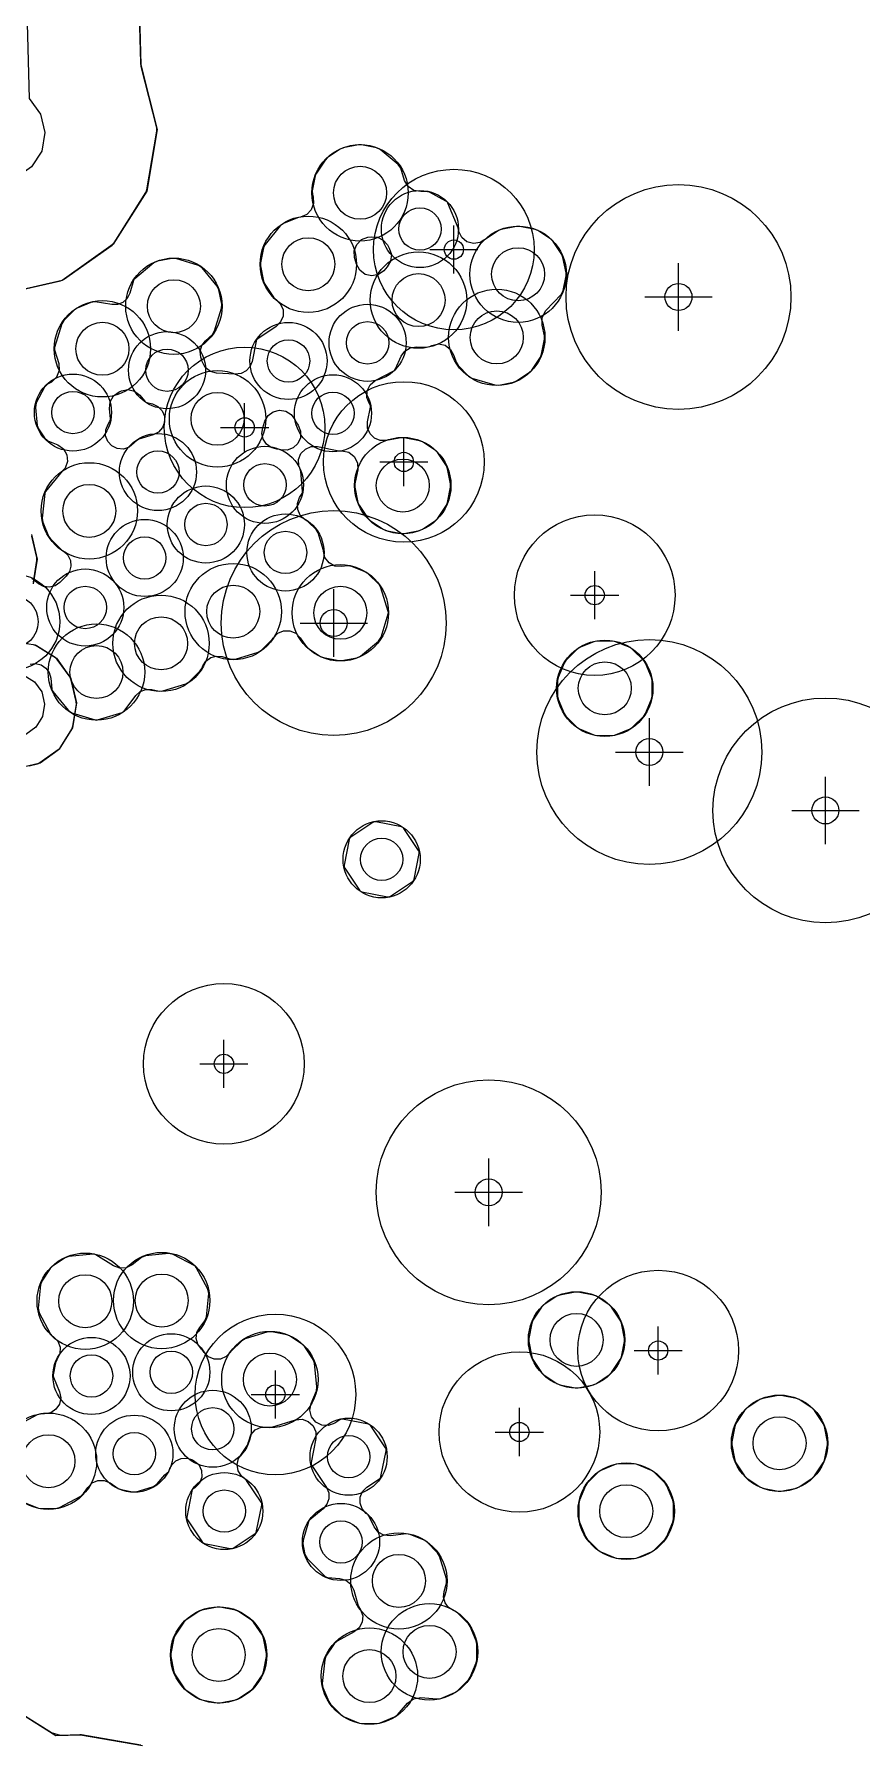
# Model space of a CAD drawing. Header units: metres. Extents: x 17722 to 17999, y 13535 to 15917.
# Drawn here: x 17845.5 to 17871.3, y 15034 to 15087.2 of the extents above; entities that cross this region are included whole.
import ezdxf

# ---------------------------------------------------------------- set-up
doc = ezdxf.new("R2010")
doc.units = ezdxf.units.M
for name, color, linetype in [('AI_GREENING_ALLOWED_ZONE', 4, 'Continuous'), ('AI_GREENING_EXCLUSIONS', 1, 'Continuous'), ('AI_GREENING_LAWN', 82, 'Continuous'), ('AI_GREENING_SHRUBS', 92, 'Continuous'), ('AI_GREENING_TREES', 3, 'Continuous')]:
    doc.layers.add(name, color=color, linetype=linetype)

# ---------------------------------------------------------------- blocks, each defined once
blk = doc.blocks.new('AI_TREE')
for p, q in [((0, -0.3), (0, 0.3)), ((-0.3, 0), (0.3, 0))]:
    blk.add_line(p, q)
for radius in [1, 0.12]:
    blk.add_circle((0, 0), radius)
blk = doc.blocks.new('AI_SHRUB')
for radius in [1, 0.55]:
    blk.add_circle((0, 0), radius)

msp = doc.modelspace()

# ---------------------------------------------------------------- linework, layer by layer
at = {"layer": 'AI_GREENING_ALLOWED_ZONE'}
for points in [[(17844.507, 15079.052), (17846.338, 15079.469), (17846.426, 15079.508), (17847.938, 15080.579), (17848.004, 15080.649), (17848.991, 15082.217), (17849.025, 15082.307), (17849.336, 15084.13), (17849.332, 15084.233), (17848.846, 15086.143), (17848.83, 15086.254), (17848.62, 15094.19)], [(17845.49, 15070.086), (17845.601, 15070.759), (17845.598, 15070.855), (17845.443, 15071.519)], [(17845.355, 15064.365), (17845.615, 15064.426), (17845.703, 15064.466), (17846.257, 15064.863), (17846.323, 15064.933), (17846.683, 15065.512), (17846.717, 15065.602), (17846.828, 15066.275), (17846.825, 15066.372), (17846.671, 15067.036), (17846.631, 15067.124), (17846.234, 15067.678), (17846.163, 15067.744), (17845.584, 15068.104), (17845.494, 15068.138)], [(17848.834, 15033.875), (17846.984, 15034.193), (17846.935, 15034.196), (17846.337, 15034.18), (17846.057, 15034.257), (17845.157, 15034.822)]]:
    msp.add_lwpolyline(points, dxfattribs=at)
at = {"layer": 'AI_GREENING_EXCLUSIONS'}
for points in [[(17845.09, 15095.301), (17845.358, 15085.147), (17845.716, 15084.657), (17845.846, 15084.086), (17845.748, 15083.509), (17845.436, 15083.014), (17844.959, 15082.675), (17844.388, 15082.546), (17834.328, 15082.221), (17835.758, 15031.804)], [(17848.616, 15094.342), (17848.832, 15086.198), (17849.345, 15084.182), (17849.017, 15082.259), (17847.978, 15080.608), (17846.386, 15079.48), (17844.484, 15079.047), (17837.926, 15078.836), (17839.157, 15035.402), (17841.366, 15035.464), (17845.115, 15034.849), (17846.185, 15034.176), (17846.96, 15034.197), (17848.882, 15033.867)], [(17845.432, 15071.567), (17845.609, 15070.807), (17845.482, 15070.037)], [(17844.772, 15068.258), (17845.542, 15068.13), (17846.205, 15067.718), (17846.659, 15067.084), (17846.836, 15066.324), (17846.709, 15065.554), (17846.297, 15064.891), (17845.663, 15064.437), (17844.903, 15064.26)], [(17845.19, 15067.195), (17845.521, 15066.988), (17845.748, 15066.671), (17845.837, 15066.291), (17845.773, 15065.906), (17845.567, 15065.575), (17845.25, 15065.348)]]:
    msp.add_lwpolyline(points, dxfattribs=at)
at = {"layer": 'AI_GREENING_LAWN'}
for points in [[(17845.387, 15067.531), (17845.561, 15067.551), (17845.561, 15067.551), (17845.732, 15067.51), (17845.879, 15067.412), (17845.982, 15067.27), (17846.03, 15067.101), (17846.064, 15066.751), (17846.073, 15066.717), (17846.091, 15066.686), (17846.573, 15066.099), (17846.691, 15066.02), (17847.418, 15065.799), (17847.454, 15065.794), (17847.489, 15065.799), (17848.249, 15066.03), (17848.283, 15066.046), (17848.311, 15066.073), (17848.676, 15066.555), (17848.815, 15066.68), (17848.991, 15066.746), (17849.178, 15066.742), (17849.402, 15066.694), (17849.524, 15066.7), (17850.238, 15066.916), (17850.341, 15066.978), (17850.676, 15067.313), (17850.73, 15067.394), (17850.764, 15067.478), (17850.863, 15067.63), (17851.009, 15067.737), (17851.184, 15067.785), (17851.364, 15067.767), (17851.641, 15067.688), (17851.78, 15067.689), (17852.485, 15067.903), (17852.588, 15067.965), (17852.923, 15068.3), (17852.962, 15068.358), (17853.1, 15068.496), (17853.28, 15068.57), (17853.475, 15068.57), (17853.655, 15068.496), (17853.793, 15068.358), (17853.957, 15068.113), (17854.025, 15068.044), (17854.43, 15067.774), (17854.519, 15067.737), (17854.997, 15067.642), (17855.093, 15067.642), (17855.558, 15067.734), (17855.667, 15067.786), (17856.235, 15068.252), (17856.314, 15068.37), (17856.534, 15069.097), (17856.539, 15069.132), (17856.534, 15069.168), (17856.31, 15069.907), (17856.249, 15070.009), (17855.913, 15070.345), (17855.833, 15070.398), (17855.398, 15070.578), (17855.273, 15070.595), (17855.081, 15070.571), (17854.875, 15070.588), (17854.693, 15070.687), (17854.567, 15070.851), (17854.518, 15071.052), (17854.518, 15071.075), (17854.353, 15071.619), (17854.291, 15071.722), (17854.043, 15071.969), (17853.937, 15072.036), (17853.797, 15072.168), (17853.717, 15072.344), (17853.709, 15072.536), (17853.775, 15072.718), (17853.853, 15072.848), (17853.868, 15072.883), (17853.87, 15072.922), (17853.81, 15073.532), (17853.781, 15073.638), (17853.748, 15073.711), (17853.745, 15073.909), (17853.818, 15074.092), (17853.956, 15074.232), (17854.137, 15074.309), (17854.334, 15074.309), (17855.001, 15074.177), (17855.094, 15074.177), (17855.308, 15074.129), (17855.48, 15073.994), (17855.579, 15073.798), (17855.584, 15073.579), (17855.497, 15073.143), (17855.497, 15073.046), (17855.592, 15072.568), (17855.629, 15072.479), (17855.9, 15072.074), (17855.968, 15072.006), (17856.373, 15071.736), (17856.462, 15071.699), (17856.939, 15071.604), (17857.036, 15071.604), (17857.513, 15071.699), (17857.603, 15071.736), (17858.007, 15072.006), (17858.076, 15072.074), (17858.346, 15072.479), (17858.383, 15072.568), (17858.478, 15073.046), (17858.478, 15073.143), (17858.383, 15073.62), (17858.346, 15073.709), (17858.076, 15074.114), (17858.007, 15074.182), (17857.603, 15074.453), (17857.513, 15074.49), (17857.036, 15074.585), (17856.939, 15074.585), (17856.481, 15074.493), (17856.286, 15074.493), (17856.106, 15074.568), (17855.968, 15074.706), (17855.893, 15074.886), (17855.893, 15075.081), (17855.982, 15075.53), (17855.982, 15075.576), (17855.964, 15075.619), (17855.948, 15075.644), (17855.871, 15075.836), (17855.879, 15076.043), (17855.969, 15076.23), (17856.128, 15076.363), (17856.705, 15076.671), (17856.736, 15076.695), (17856.758, 15076.727), (17856.94, 15077.124), (17857.056, 15077.282), (17857.223, 15077.384), (17857.417, 15077.414), (17857.709, 15077.401), (17857.826, 15077.425), (17857.888, 15077.454), (17858.096, 15077.503), (17858.305, 15077.461), (17858.478, 15077.335), (17858.582, 15077.149), (17858.647, 15076.934), (17858.709, 15076.831), (17859.036, 15076.505), (17859.138, 15076.443), (17859.854, 15076.226), (17859.973, 15076.22), (17860.438, 15076.313), (17860.528, 15076.35), (17860.932, 15076.62), (17861.001, 15076.689), (17861.271, 15077.093), (17861.308, 15077.183), (17861.402, 15077.656), (17861.401, 15077.76), (17861.324, 15078.087), (17861.328, 15078.329), (17861.446, 15078.541), (17861.917, 15079.048), (17861.978, 15079.167), (17862.069, 15079.625), (17862.069, 15079.721), (17861.975, 15080.199), (17861.938, 15080.288), (17861.667, 15080.693), (17861.599, 15080.761), (17861.194, 15081.031), (17861.105, 15081.068), (17860.627, 15081.163), (17860.531, 15081.163), (17860.053, 15081.068), (17859.964, 15081.031), (17859.518, 15080.734), (17859.516, 15080.738), (17859.397, 15080.661), (17859.19, 15080.63), (17858.987, 15080.686), (17858.826, 15080.821), (17858.734, 15081.01), (17858.708, 15081.117), (17858.388, 15081.891), (17858.366, 15081.926), (17858.333, 15081.951), (17857.818, 15082.226), (17857.687, 15082.254), (17857.553, 15082.246), (17857.334, 15082.28), (17857.151, 15082.406), (17857.041, 15082.598), (17856.927, 15082.972), (17856.848, 15083.089), (17856.28, 15083.556), (17856.172, 15083.607), (17855.706, 15083.7), (17855.61, 15083.7), (17855.132, 15083.605), (17855.043, 15083.568), (17854.638, 15083.297), (17854.57, 15083.229), (17854.3, 15082.824), (17854.263, 15082.735), (17854.17, 15082.267), (17854.174, 15082.152), (17854.194, 15082.081), (17854.208, 15081.876), (17854.139, 15081.682), (17853.997, 15081.533), (17853.807, 15081.454), (17853.708, 15081.435), (17853.272, 15081.254), (17853.176, 15081.183), (17852.701, 15080.605), (17852.65, 15080.497), (17852.558, 15080.032), (17852.558, 15079.935), (17852.653, 15079.458), (17852.69, 15079.369), (17852.96, 15078.964), (17853.028, 15078.896), (17853.048, 15078.883), (17853.185, 15078.745), (17853.26, 15078.565), (17853.26, 15078.37), (17853.185, 15078.189), (17853.048, 15078.051), (17852.473, 15077.667), (17852.44, 15077.635), (17852.422, 15077.592), (17852.297, 15076.96), (17852.231, 15076.794), (17852.112, 15076.662), (17851.953, 15076.58), (17851.775, 15076.559), (17851.194, 15076.595), (17850.998, 15076.648), (17850.84, 15076.775), (17850.745, 15076.954), (17850.704, 15077.092), (17850.686, 15077.275), (17850.735, 15077.452), (17850.845, 15077.599), (17851.062, 15077.8), (17851.13, 15077.909), (17851.346, 15078.62), (17851.352, 15078.74), (17851.262, 15079.193), (17851.211, 15079.301), (17850.744, 15079.869), (17850.626, 15079.948), (17849.923, 15080.161), (17849.803, 15080.167), (17849.35, 15080.077), (17849.242, 15080.026), (17848.646, 15079.536), (17848.621, 15079.509), (17848.606, 15079.476), (17848.49, 15079.081), (17848.409, 15078.92), (17848.277, 15078.798), (17848.11, 15078.731), (17847.929, 15078.728), (17847.415, 15078.812), (17847.281, 15078.797), (17846.85, 15078.619), (17846.77, 15078.565), (17846.435, 15078.229), (17846.373, 15078.127), (17846.149, 15077.388), (17846.144, 15077.352), (17846.149, 15077.317), (17846.278, 15076.896), (17846.294, 15076.674), (17846.212, 15076.467), (17846.049, 15076.316), (17845.934, 15076.25), (17845.841, 15076.153), (17845.58, 15075.666), (17845.552, 15075.527), (17845.607, 15074.969), (17845.648, 15074.856), (17845.832, 15074.58), (17845.942, 15074.49), (17846.248, 15074.363), (17846.423, 15074.241), (17846.532, 15074.056), (17846.553, 15073.843), (17846.483, 15073.64), (17846.386, 15073.54), (17845.869, 15072.909), (17845.851, 15072.879), (17845.842, 15072.844), (17845.766, 15072.076), (17845.784, 15071.957), (17845.965, 15071.519), (17846.019, 15071.439), (17846.363, 15071.095), (17846.438, 15071.045), (17846.564, 15070.923), (17846.641, 15070.764), (17846.658, 15070.589), (17846.613, 15070.419), (17846.512, 15070.275), (17846.311, 15070.074), (17846.163, 15069.973), (17845.988, 15069.93), (17845.81, 15069.951), (17845.651, 15070.035), (17845.442, 15070.198)], [(17845.181, 15041.445), (17845.619, 15041.264), (17845.714, 15041.245), (17846.188, 15041.245), (17846.305, 15041.274), (17846.964, 15041.626), (17847.052, 15041.707), (17847.052, 15041.707), (17847.182, 15041.901), (17847.32, 15042.039), (17847.501, 15042.114), (17847.696, 15042.114), (17847.876, 15042.039), (17848.132, 15041.868), (17848.221, 15041.831), (17848.572, 15041.761), (17848.691, 15041.767), (17849.228, 15041.93), (17849.346, 15042.009), (17849.578, 15042.291), (17849.707, 15042.395), (17849.75, 15042.516), (17849.774, 15042.556), (17849.775, 15042.555), (17849.798, 15042.605), (17849.926, 15042.732), (17850.091, 15042.805), (17850.272, 15042.815), (17850.444, 15042.76), (17850.478, 15042.742), (17850.635, 15042.611), (17850.726, 15042.427), (17850.736, 15042.223), (17850.663, 15042.031), (17850.52, 15041.885), (17850.457, 15041.843), (17850.436, 15041.835), (17850.426, 15041.783), (17850.425, 15041.78), (17850.265, 15040.976), (17850.265, 15040.93), (17850.283, 15040.887), (17850.739, 15040.205), (17850.771, 15040.172), (17850.814, 15040.155), (17851.618, 15039.995), (17851.665, 15039.995), (17851.708, 15040.012), (17852.389, 15040.468), (17852.422, 15040.501), (17852.44, 15040.544), (17852.6, 15041.348), (17852.6, 15041.394), (17852.582, 15041.437), (17852.127, 15042.119), (17852.056, 15042.189), (17851.975, 15042.244), (17851.867, 15042.412), (17851.833, 15042.609), (17851.878, 15042.803), (17851.929, 15042.872), (17851.922, 15042.877), (17852.15, 15043.217), (17852.19, 15043.324), (17852.192, 15043.343), (17852.258, 15043.538), (17852.397, 15043.689), (17852.585, 15043.772), (17852.782, 15043.772), (17852.911, 15043.778), (17853.649, 15044.002), (17853.853, 15044.02), (17854.047, 15043.954), (17854.199, 15043.817), (17854.283, 15043.63), (17854.285, 15043.426), (17854.135, 15042.671), (17854.135, 15042.625), (17854.153, 15042.582), (17854.61, 15041.897), (17854.682, 15041.729), (17854.689, 15041.546), (17854.629, 15041.373), (17854.512, 15041.233), (17854.096, 15040.891), (17854.072, 15040.865), (17854.057, 15040.833), (17853.883, 15040.26), (17853.877, 15040.141), (17853.942, 15039.815), (17854.009, 15039.69), (17854.574, 15039.125), (17854.609, 15039.1), (17854.651, 15039.09), (17855.017, 15039.068), (17855.215, 15039.014), (17855.375, 15038.885), (17855.469, 15038.703), (17855.604, 15038.217), (17855.676, 15038.093), (17855.74, 15037.904), (17855.725, 15037.705), (17855.634, 15037.527), (17855.48, 15037.4), (17854.942, 15037.113), (17854.854, 15037.032), (17854.597, 15036.648), (17854.557, 15036.536), (17854.483, 15035.792), (17854.501, 15035.673), (17854.682, 15035.235), (17854.736, 15035.155), (17855.08, 15034.811), (17855.161, 15034.757), (17855.61, 15034.571), (17855.705, 15034.552), (17856.192, 15034.552), (17856.287, 15034.571), (17856.727, 15034.753), (17856.82, 15034.821), (17857.13, 15035.183), (17857.32, 15035.321), (17857.553, 15035.357), (17858.053, 15035.314), (17858.168, 15035.332), (17858.608, 15035.514), (17858.688, 15035.567), (17859.033, 15035.912), (17859.086, 15035.992), (17859.272, 15036.442), (17859.291, 15036.536), (17859.291, 15037.023), (17859.272, 15037.118), (17859.086, 15037.568), (17859.033, 15037.648), (17858.688, 15037.993), (17858.609, 15038.046), (17858.563, 15038.065), (17858.413, 15038.164), (17858.308, 15038.309), (17858.26, 15038.481), (17858.277, 15038.66), (17858.349, 15038.92), (17858.348, 15039.056), (17858.133, 15039.763), (17858.072, 15039.865), (17857.736, 15040.201), (17857.656, 15040.254), (17857.22, 15040.435), (17857.097, 15040.452), (17856.605, 15040.393), (17856.401, 15040.411), (17856.221, 15040.51), (17856.095, 15040.673), (17855.931, 15041.014), (17855.909, 15041.046), (17855.849, 15041.091), (17855.723, 15041.232), (17855.658, 15041.409), (17855.663, 15041.599), (17855.739, 15041.772), (17855.873, 15041.905), (17856.259, 15042.163), (17856.292, 15042.196), (17856.31, 15042.238), (17856.469, 15043.043), (17856.469, 15043.089), (17856.452, 15043.132), (17855.996, 15043.814), (17855.963, 15043.846), (17855.921, 15043.864), (17855.116, 15044.024), (17855.07, 15044.024), (17855.027, 15044.006), (17854.873, 15043.903), (17854.676, 15043.826), (17854.465, 15043.836), (17854.278, 15043.932), (17854.146, 15044.098), (17854.095, 15044.303), (17854.133, 15044.51), (17854.298, 15044.91), (17854.316, 15045.028), (17854.243, 15045.772), (17854.202, 15045.885), (17853.939, 15046.279), (17853.871, 15046.347), (17853.466, 15046.618), (17853.377, 15046.655), (17852.911, 15046.747), (17852.792, 15046.741), (17852.077, 15046.524), (17851.974, 15046.463), (17851.638, 15046.128), (17851.627, 15046.11), (17851.49, 15045.973), (17851.313, 15045.898), (17851.12, 15045.896), (17850.94, 15045.967), (17850.801, 15046.101), (17850.74, 15046.189), (17850.72, 15046.207), (17850.609, 15046.356), (17850.56, 15046.535), (17850.58, 15046.72), (17850.666, 15046.884), (17850.825, 15047.087), (17850.877, 15047.214), (17850.948, 15047.936), (17850.92, 15048.075), (17850.562, 15048.745), (17850.541, 15048.774), (17850.512, 15048.795), (17849.842, 15049.153), (17849.703, 15049.181), (17848.981, 15049.11), (17848.854, 15049.058), (17848.563, 15048.829), (17848.381, 15048.738), (17848.178, 15048.727), (17847.987, 15048.798), (17847.432, 15049.146), (17847.396, 15049.162), (17847.356, 15049.164), (17846.592, 15049.089), (17846.479, 15049.049), (17846.085, 15048.785), (17846.017, 15048.717), (17845.753, 15048.322), (17845.713, 15048.21), (17845.641, 15047.478), (17845.668, 15047.339), (17846.014, 15046.692), (17846.097, 15046.602), (17846.101, 15046.599), (17846.246, 15046.455), (17846.321, 15046.265), (17846.313, 15046.06), (17846.225, 15045.876), (17846.179, 15045.774), (17846.106, 15045.407), (17846.104, 15045.372), (17846.112, 15045.337), (17846.302, 15044.879), (17846.34, 15044.687), (17846.302, 15044.496), (17846.194, 15044.334), (17846.032, 15044.225), (17845.84, 15044.187), (17845.727, 15044.187), (17845.61, 15044.158), (17844.951, 15043.806)]]:
    msp.add_lwpolyline(points, dxfattribs=at)
for points in [[(17855.704, 15080.752), (17855.905, 15080.824), (17856.009, 15080.838), (17856.205, 15080.825), (17856.38, 15080.738), (17856.509, 15080.591), (17856.569, 15080.486), (17856.633, 15080.289), (17856.61, 15080.083), (17856.507, 15079.903), (17856.401, 15079.785), (17856.229, 15079.662), (17856.021, 15079.62), (17855.815, 15079.668), (17855.647, 15079.797), (17855.548, 15079.984), (17855.489, 15080.192), (17855.476, 15080.405), (17855.553, 15080.603), (17855.704, 15080.752)], [(17847.874, 15075.095), (17847.891, 15075.134), (17847.894, 15075.177), (17847.855, 15075.491), (17847.875, 15075.705), (17847.983, 15075.891), (17848.16, 15076.015), (17848.228, 15076.043), (17848.433, 15076.081), (17848.636, 15076.031), (17848.801, 15075.904), (17848.958, 15075.718), (17848.986, 15075.694), (17849.021, 15075.679), (17849.197, 15075.636), (17849.366, 15075.559), (17849.495, 15075.426), (17849.567, 15075.256), (17849.572, 15075.071), (17849.509, 15074.897), (17849.387, 15074.757), (17849.223, 15074.672), (17848.772, 15074.535), (17848.654, 15074.456), (17848.616, 15074.41), (17848.471, 15074.289), (17848.291, 15074.231), (17848.102, 15074.244), (17847.932, 15074.326), (17847.804, 15074.465), (17847.737, 15074.642), (17847.741, 15074.831), (17847.814, 15075.005), (17847.874, 15075.095)], [(17853.807, 15074.785), (17853.805, 15074.585), (17853.724, 15074.402), (17853.578, 15074.266), (17853.39, 15074.197), (17853.191, 15074.208), (17853.112, 15074.228), (17853.063, 15074.232), (17852.888, 15074.278), (17852.741, 15074.383), (17852.641, 15074.534), (17852.601, 15074.711), (17852.627, 15074.89), (17852.699, 15075.104), (17852.799, 15075.276), (17852.957, 15075.395), (17853.15, 15075.443), (17853.346, 15075.413), (17853.515, 15075.308), (17853.63, 15075.146), (17853.662, 15075.074), (17853.732, 15074.97), (17853.807, 15074.785)], [(17863.613, 15065.328), (17864.063, 15065.515), (17864.143, 15065.568), (17864.488, 15065.912), (17864.541, 15065.993), (17864.728, 15066.443), (17864.746, 15066.537), (17864.746, 15067.024), (17864.728, 15067.119), (17864.541, 15067.569), (17864.488, 15067.649), (17864.143, 15067.993), (17864.063, 15068.047), (17863.613, 15068.233), (17863.519, 15068.252), (17863.032, 15068.252), (17862.937, 15068.233), (17862.487, 15068.047), (17862.407, 15067.993), (17862.063, 15067.649), (17862.009, 15067.569), (17861.823, 15067.119), (17861.804, 15067.024), (17861.804, 15066.537), (17861.823, 15066.443), (17862.009, 15065.993), (17862.063, 15065.912), (17862.407, 15065.568), (17862.487, 15065.515), (17862.937, 15065.328), (17863.032, 15065.309), (17863.519, 15065.309), (17863.613, 15065.328)], [(17857.288, 15060.762), (17857.321, 15060.795), (17857.338, 15060.838), (17857.498, 15061.642), (17857.498, 15061.688), (17857.48, 15061.731), (17857.025, 15062.413), (17856.992, 15062.446), (17856.949, 15062.463), (17856.145, 15062.623), (17856.099, 15062.623), (17856.056, 15062.606), (17855.374, 15062.15), (17855.341, 15062.117), (17855.324, 15062.074), (17855.164, 15061.27), (17855.164, 15061.224), (17855.181, 15061.181), (17855.637, 15060.499), (17855.67, 15060.466), (17855.713, 15060.449), (17856.517, 15060.289), (17856.563, 15060.289), (17856.606, 15060.306), (17857.288, 15060.762)], [(17863.013, 15045.135), (17863.417, 15045.405), (17863.486, 15045.473), (17863.756, 15045.878), (17863.793, 15045.967), (17863.888, 15046.445), (17863.888, 15046.541), (17863.793, 15047.019), (17863.756, 15047.108), (17863.486, 15047.513), (17863.417, 15047.581), (17863.013, 15047.852), (17862.923, 15047.889), (17862.446, 15047.983), (17862.349, 15047.983), (17861.872, 15047.889), (17861.783, 15047.852), (17861.378, 15047.581), (17861.31, 15047.513), (17861.039, 15047.108), (17861.002, 15047.019), (17860.907, 15046.541), (17860.907, 15046.445), (17861.002, 15045.967), (17861.039, 15045.878), (17861.31, 15045.473), (17861.378, 15045.405), (17861.783, 15045.135), (17861.872, 15045.098), (17862.349, 15045.003), (17862.446, 15045.003), (17862.923, 15045.098), (17863.013, 15045.135)], [(17869.331, 15041.917), (17869.736, 15042.187), (17869.804, 15042.256), (17870.075, 15042.66), (17870.112, 15042.75), (17870.207, 15043.227), (17870.207, 15043.324), (17870.112, 15043.801), (17870.075, 15043.89), (17869.804, 15044.295), (17869.736, 15044.363), (17869.331, 15044.634), (17869.242, 15044.671), (17868.765, 15044.766), (17868.668, 15044.766), (17868.191, 15044.671), (17868.101, 15044.634), (17867.697, 15044.363), (17867.628, 15044.295), (17867.358, 15043.89), (17867.321, 15043.801), (17867.226, 15043.324), (17867.226, 15043.227), (17867.321, 15042.75), (17867.358, 15042.66), (17867.628, 15042.256), (17867.697, 15042.187), (17868.101, 15041.917), (17868.191, 15041.88), (17868.668, 15041.785), (17868.765, 15041.785), (17869.242, 15041.88), (17869.331, 15041.917)], [(17864.281, 15039.708), (17864.73, 15039.894), (17864.811, 15039.948), (17865.155, 15040.292), (17865.209, 15040.372), (17865.395, 15040.822), (17865.414, 15040.917), (17865.414, 15041.403), (17865.395, 15041.498), (17865.209, 15041.948), (17865.155, 15042.028), (17864.811, 15042.372), (17864.73, 15042.426), (17864.281, 15042.612), (17864.186, 15042.631), (17863.699, 15042.631), (17863.604, 15042.612), (17863.155, 15042.426), (17863.074, 15042.372), (17862.73, 15042.028), (17862.677, 15041.948), (17862.49, 15041.498), (17862.471, 15041.403), (17862.471, 15040.917), (17862.49, 15040.822), (17862.677, 15040.372), (17862.73, 15040.292), (17863.074, 15039.948), (17863.155, 15039.894), (17863.604, 15039.708), (17863.699, 15039.689), (17864.186, 15039.689), (17864.281, 15039.708)], [(17851.873, 15035.324), (17852.278, 15035.594), (17852.346, 15035.662), (17852.617, 15036.067), (17852.654, 15036.156), (17852.749, 15036.634), (17852.749, 15036.73), (17852.654, 15037.208), (17852.617, 15037.297), (17852.346, 15037.702), (17852.278, 15037.77), (17851.873, 15038.04), (17851.784, 15038.077), (17851.307, 15038.172), (17851.21, 15038.172), (17850.733, 15038.077), (17850.643, 15038.04), (17850.239, 15037.77), (17850.17, 15037.702), (17849.9, 15037.297), (17849.863, 15037.208), (17849.768, 15036.73), (17849.768, 15036.634), (17849.863, 15036.156), (17849.9, 15036.067), (17850.17, 15035.662), (17850.239, 15035.594), (17850.643, 15035.324), (17850.733, 15035.287), (17851.21, 15035.192), (17851.307, 15035.192), (17851.784, 15035.287), (17851.873, 15035.324)]]:
    msp.add_lwpolyline(points, close=True, dxfattribs=at)

# ---------------------------------------------------------------- block references
at = {"layer": 'AI_GREENING_SHRUBS'}
for p, xscale, yscale in [((17855.658, 15082.209), 1.5, 1.5), ((17857.523, 15081.082), 1.2, 1.2), ((17854.048, 15079.984), 1.5, 1.5), ((17860.579, 15079.673), 1.5, 1.5), ((17849.864, 15078.679), 1.5, 1.5), ((17857.478, 15078.869), 1.5, 1.5), ((17859.913, 15077.708), 1.5, 1.5), ((17847.638, 15077.352), 1.5, 1.5), ((17855.892, 15077.539), 1.2, 1.2), ((17853.43, 15076.973), 1.2, 1.2), ((17849.65, 15076.686), 1.2, 1.2), ((17846.722, 15075.367), 1.2, 1.2), ((17851.222, 15075.172), 1.5, 1.5), ((17854.815, 15075.344), 1.2, 1.2), ((17849.368, 15073.516), 1.2, 1.2), ((17852.697, 15073.116), 1.2, 1.2), ((17856.988, 15073.094), 1.5, 1.5), ((17847.231, 15072.307), 1.5, 1.5), ((17850.859, 15071.881), 1.2, 1.2), ((17853.337, 15071.011), 1.2, 1.2), ((17848.955, 15070.84), 1.2, 1.2), ((17851.711, 15069.168), 1.5, 1.5), ((17855.045, 15069.132), 1.5, 1.5), ((17844.812, 15068.856), 1.5, 1.5), ((17847.104, 15069.297), 1.2, 1.2), ((17849.464, 15068.181), 1.5, 1.5), ((17847.454, 15067.288), 1.5, 1.5), ((17863.275, 15066.781), 1.5, 1.5), ((17856.331, 15061.456), 1.2, 1.2), ((17847.105, 15047.697), 1.5, 1.5), ((17849.484, 15047.717), 1.5, 1.5), ((17862.398, 15046.493), 1.5, 1.5), ((17849.782, 15045.485), 1.2, 1.2), ((17852.851, 15045.259), 1.5, 1.5), ((17847.298, 15045.371), 1.2, 1.2), ((17851.074, 15043.725), 1.2, 1.2), ((17868.716, 15043.275), 1.5, 1.5), ((17845.958, 15042.716), 1.5, 1.5), ((17848.632, 15042.949), 1.2, 1.2), ((17855.302, 15042.857), 1.2, 1.2), ((17863.943, 15041.16), 1.5, 1.5), ((17851.433, 15041.162), 1.2, 1.2), ((17855.065, 15040.201), 1.2, 1.2), ((17856.868, 15038.988), 1.5, 1.5), ((17851.258, 15036.682), 1.5, 1.5), ((17857.82, 15036.78), 1.5, 1.5), ((17855.949, 15036.023), 1.5, 1.5)]:
    msp.add_blockref('AI_SHRUB', p, dxfattribs=dict(at, xscale=xscale, yscale=yscale))
at = {"layer": 'AI_GREENING_TREES'}
for p, xscale, yscale in [((17858.579, 15080.442), 2.5, 2.5), ((17865.57, 15078.967), 3.5, 3.5), ((17852.065, 15074.906), 2.5, 2.5), ((17857.022, 15073.829), 2.5, 2.5), ((17854.839, 15068.814), 3.5, 3.5), ((17862.962, 15069.682), 2.5, 2.5), ((17864.663, 15064.798), 3.5, 3.5), ((17870.144, 15062.978), 3.5, 3.5), ((17851.42, 15055.089), 2.5, 2.5), ((17859.662, 15051.088), 3.5, 3.5), ((17864.938, 15046.161), 2.5, 2.5), ((17853.023, 15044.794), 2.5, 2.5), ((17860.617, 15043.625), 2.5, 2.5)]:
    msp.add_blockref('AI_TREE', p, dxfattribs=dict(at, xscale=xscale, yscale=yscale))

doc.saveas('drawing.dxf')
